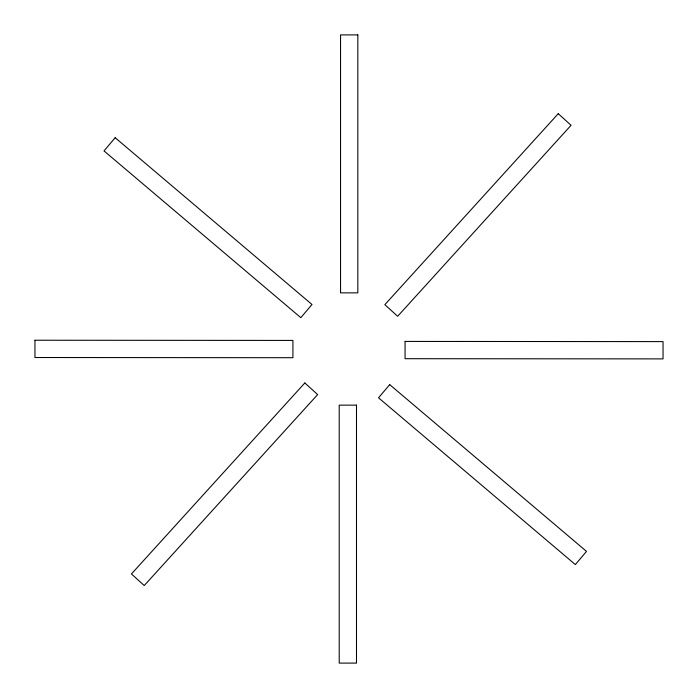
<?xml version="1.0" encoding="UTF-8"?>
<svg xmlns="http://www.w3.org/2000/svg" width="698" height="698" viewBox="0 0 698 698"><rect width="100%" height="100%" fill="white"/><g stroke="black" fill="none" stroke-linecap="round" stroke-linejoin="round"><path stroke-width="1.05" d="M34.961 340.231L34.952 357.516L292.916 357.708L292.933 340.423L34.961 340.231M405.084 341.427L405.067 358.702L663.039 358.894L663.048 341.61L405.084 341.427M115.179 137.724L104.011 150.908L300.821 317.677L311.989 304.494L115.179 137.724M389.702 384.624L378.534 397.808L575.344 564.577L586.512 551.394L389.702 384.624M304.843 382.958L131.442 573.948L144.233 585.561L317.642 394.579L304.843 382.958M558.26 113.678L384.86 304.66L397.651 316.281L571.06 125.291L558.26 113.678M357.83 34.9L340.545 34.9L340.545 292.863L357.83 292.863L357.83 34.9M356.495 405.137L339.211 405.137L339.211 663.1L356.495 663.1L356.495 405.137"/></g></svg>
